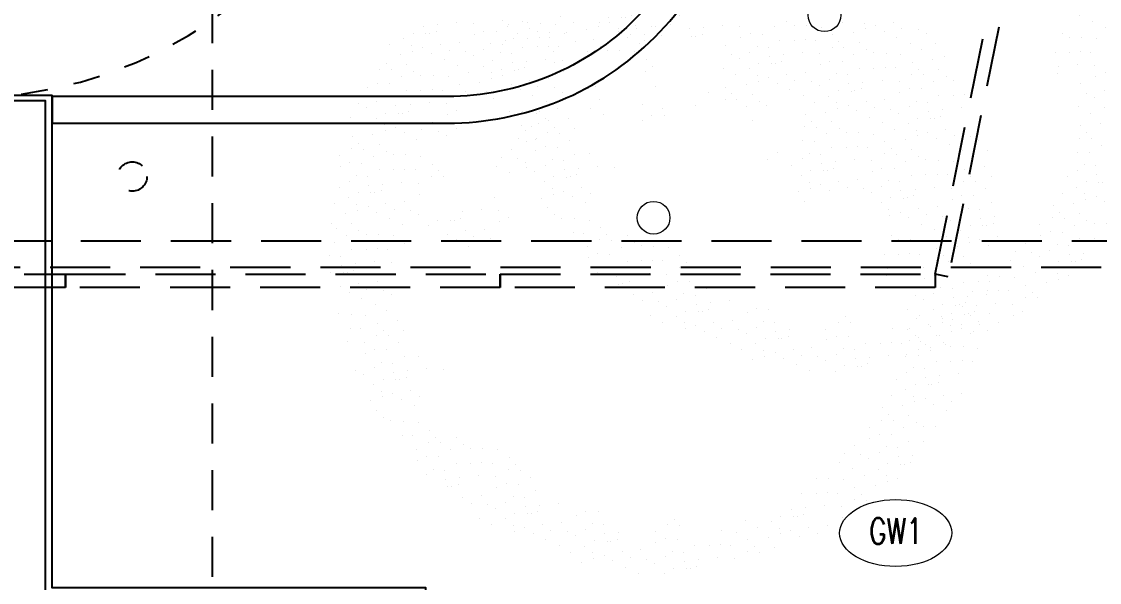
# Model space of a CAD drawing. Header units: metres. Extents: x 42 to 199, y -121 to 268.
# Drawn here: x 86.861 to 90.9, y -54.277 to -52.176 of the extents above; entities that cross this region are included whole.
import ezdxf
from ezdxf.enums import TextEntityAlignment as Align

# ---------------------------------------------------------------- set-up
doc = ezdxf.new("R2010")
doc.units = ezdxf.units.M
doc.header["$LTSCALE"] = 0.3
doc.linetypes.add('HIDDEN', pattern=[0.375, 0.25, -0.125])
doc.layers.get('0').update_dxf_attribs({"color": 8})
for name, color, linetype, lineweight in [('A-DOOR TAGS', 8, 'Continuous', 9), ('A-LANDSCAPE', 8, 'Continuous', 5), ('DA HOUSE ARCH LAYOUT', 8, 'Continuous', 9)]:
    doc.layers.add(name, color=color, linetype=linetype, lineweight=lineweight)
for name, color, linetype in [('A-ELEVATION 3', 8, 'Continuous'), ('A-Hidden-Above', 8, 'HIDDEN'), ('A-Wall-Full', 8, 'Continuous'), ('A-Wall-Plst', 8, 'Continuous')]:
    doc.layers.add(name, color=color, linetype=linetype)
doc.styles.add('RomanS-Narrow', font='romans.shx', dxfattribs={"width": 0.75})

# ---------------------------------------------------------------- blocks, each defined once
blk = doc.blocks.new('FK_R_BLR_FINAL FLOOR PLANS_24.09.2020$0$Door Legend-flat-46')
at = {"color": 8, "linetype": 'ByBlock'}
blk.add_ellipse((-0.0021, 0.106), major_axis=(0.21, 0.0004), ratio=0.597277, start_param=-3.141592653589793, end_param=3.141592653589793, dxfattribs=at)
blk = doc.blocks.new('MUSTER_0')
at = {"color": 8, "linetype": 'Continuous', "transparency": 33554585}
for p, q in [((5.2638, -0.6818), (5.2638, -0.6818)), ((5.4788, -0.6798), (5.4788, -0.6798)), ((5.5648, -0.6858), (5.5648, -0.6858)), ((5.7638, -0.6818), (5.7638, -0.6818)), ((4.9993, -0.7658), (4.9993, -0.7658)), ((5.0813, -0.7438), (5.0813, -0.7438)), ((5.1598, -0.7358), (5.1598, -0.7358)), ((5.3288, -0.7253), (5.3288, -0.7253)), ((5.3903, -0.7353), (5.3903, -0.7353)), ((5.4993, -0.7658), (5.4993, -0.7658)), ((5.5813, -0.7438), (5.5813, -0.7438)), ((5.6598, -0.7358), (5.6598, -0.7358)), ((5.8288, -0.7253), (5.8288, -0.7253)), ((5.8903, -0.7353), (5.8903, -0.7353)), ((5.9993, -0.7658), (5.9993, -0.7658)), ((4.8113, -0.7838), (4.8113, -0.7838)), ((4.8793, -0.8188), (4.8793, -0.8188)), ((5.1068, -0.8063), (5.1068, -0.8063)), ((5.3113, -0.7838), (5.3113, -0.7838)), ((5.3793, -0.8188), (5.3793, -0.8188)), ((5.6068, -0.8063), (5.6068, -0.8063)), ((5.8113, -0.7838), (5.8113, -0.7838)), ((5.8793, -0.8188), (5.8793, -0.8188)), ((6.1068, -0.8063), (6.1068, -0.8063)), ((4.6353, -0.8868), (4.6353, -0.8868)), ((4.7078, -0.8393), (4.7078, -0.8393)), ((4.7478, -0.8353), (4.7478, -0.8353)), ((4.7723, -0.8678), (4.7723, -0.8678)), ((4.7803, -0.8888), (4.7803, -0.8888)), ((4.8643, -0.8778), (4.8643, -0.8778)), ((5.0158, -0.8833), (5.0158, -0.8833)), ((5.0218, -0.8358), (5.0218, -0.8358)), ((5.1353, -0.8868), (5.1353, -0.8868)), ((5.2078, -0.8393), (5.2078, -0.8393)), ((5.2478, -0.8353), (5.2478, -0.8353)), ((5.2723, -0.8678), (5.2723, -0.8678)), ((5.2803, -0.8888), (5.2803, -0.8888)), ((5.3643, -0.8778), (5.3643, -0.8778)), ((5.5158, -0.8833), (5.5158, -0.8833)), ((5.5218, -0.8358), (5.5218, -0.8358)), ((5.6353, -0.8868), (5.6353, -0.8868)), ((5.7078, -0.8393), (5.7078, -0.8393)), ((5.7478, -0.8353), (5.7478, -0.8353)), ((5.7723, -0.8678), (5.7723, -0.8678)), ((5.7803, -0.8888), (5.7803, -0.8888)), ((5.8643, -0.8778), (5.8643, -0.8778)), ((6.0158, -0.8833), (6.0158, -0.8833)), ((6.0218, -0.8358), (6.0218, -0.8358)), ((6.1353, -0.8868), (6.1353, -0.8868)), ((6.2078, -0.8393), (6.2078, -0.8393)), ((6.2478, -0.8353), (6.2478, -0.8353)), ((6.2723, -0.8678), (6.2723, -0.8678)), ((6.2803, -0.8888), (6.2803, -0.8888)), ((6.3643, -0.8778), (6.3643, -0.8778)), ((4.4903, -0.9373), (4.4903, -0.9373)), ((4.5683, -0.9448), (4.5683, -0.9448)), ((4.6948, -0.9388), (4.6948, -0.9388)), ((4.7433, -0.9168), (4.7433, -0.9168)), ((4.8728, -0.9468), (4.8728, -0.9468)), ((4.9033, -0.9303), (4.9033, -0.9303)), ((4.9903, -0.9373), (4.9903, -0.9373)), ((5.0683, -0.9448), (5.0683, -0.9448)), ((5.1948, -0.9388), (5.1948, -0.9388)), ((5.2433, -0.9168), (5.2433, -0.9168)), ((5.3728, -0.9468), (5.3728, -0.9468)), ((5.4033, -0.9303), (5.4033, -0.9303)), ((5.4903, -0.9373), (5.4903, -0.9373)), ((5.5683, -0.9448), (5.5683, -0.9448)), ((5.6948, -0.9388), (5.6948, -0.9388)), ((5.7433, -0.9168), (5.7433, -0.9168)), ((5.8728, -0.9468), (5.8728, -0.9468)), ((5.9033, -0.9303), (5.9033, -0.9303)), ((5.9903, -0.9373), (5.9903, -0.9373)), ((6.0683, -0.9448), (6.0683, -0.9448)), ((6.1948, -0.9388), (6.1948, -0.9388)), ((6.2433, -0.9168), (6.2433, -0.9168)), ((6.3728, -0.9468), (6.3728, -0.9468)), ((6.4033, -0.9303), (6.4033, -0.9303)), ((4.3508, -1.0043), (4.3508, -1.0043)), ((4.4473, -0.9908), (4.4473, -0.9908)), ((4.5493, -1.0133), (4.5493, -1.0133)), ((4.6318, -0.9968), (4.6318, -0.9968)), ((4.7103, -1.0038), (4.7103, -1.0038)), ((4.8033, -0.9608), (4.8033, -0.9608)), ((4.8508, -1.0043), (4.8508, -1.0043)), ((4.9473, -0.9908), (4.9473, -0.9908)), ((5.0493, -1.0133), (5.0493, -1.0133)), ((5.1318, -0.9968), (5.1318, -0.9968)), ((5.2103, -1.0038), (5.2103, -1.0038)), ((5.3033, -0.9608), (5.3033, -0.9608)), ((5.3508, -1.0043), (5.3508, -1.0043)), ((5.4473, -0.9908), (5.4473, -0.9908)), ((5.5493, -1.0133), (5.5493, -1.0133)), ((5.6318, -0.9968), (5.6318, -0.9968)), ((5.7103, -1.0038), (5.7103, -1.0038)), ((5.8033, -0.9608), (5.8033, -0.9608)), ((5.8508, -1.0043), (5.8508, -1.0043)), ((5.9473, -0.9908), (5.9473, -0.9908)), ((6.0493, -1.0133), (6.0493, -1.0133)), ((6.1318, -0.9968), (6.1318, -0.9968)), ((6.2103, -1.0038), (6.2103, -1.0038)), ((6.3033, -0.9608), (6.3033, -0.9608)), ((6.3508, -1.0043), (6.3508, -1.0043)), ((6.4473, -0.9908), (6.4473, -0.9908)), ((6.5493, -1.0133), (6.5493, -1.0133)), ((4.3118, -1.0783), (4.3118, -1.0783)), ((4.4118, -1.0718), (4.4118, -1.0718)), ((4.5268, -1.0523), (4.5268, -1.0523)), ((4.5693, -1.0808), (4.5693, -1.0808)), ((4.6528, -1.0668), (4.6528, -1.0668)), ((4.7563, -1.0328), (4.7563, -1.0328)), ((4.8118, -1.0783), (4.8118, -1.0783)), ((4.9118, -1.0718), (4.9118, -1.0718)), ((5.0268, -1.0523), (5.0268, -1.0523)), ((5.0693, -1.0808), (5.0693, -1.0808)), ((5.1528, -1.0668), (5.1528, -1.0668)), ((5.2563, -1.0328), (5.2563, -1.0328)), ((5.3118, -1.0783), (5.3118, -1.0783)), ((5.4118, -1.0718), (5.4118, -1.0718)), ((5.5268, -1.0523), (5.5268, -1.0523)), ((5.5693, -1.0808), (5.5693, -1.0808)), ((5.6528, -1.0668), (5.6528, -1.0668)), ((5.7563, -1.0328), (5.7563, -1.0328)), ((5.8118, -1.0783), (5.8118, -1.0783)), ((5.9118, -1.0718), (5.9118, -1.0718)), ((6.0268, -1.0523), (6.0268, -1.0523)), ((6.0693, -1.0808), (6.0693, -1.0808)), ((6.1528, -1.0668), (6.1528, -1.0668)), ((6.2563, -1.0328), (6.2563, -1.0328)), ((6.3118, -1.0783), (6.3118, -1.0783)), ((6.4118, -1.0718), (6.4118, -1.0718)), ((6.5268, -1.0523), (6.5268, -1.0523)), ((6.5693, -1.0808), (6.5693, -1.0808)), ((6.6528, -1.0668), (6.6528, -1.0668)), ((4.3043, -1.1313), (4.3043, -1.1313)), ((4.3973, -1.1493), (4.3973, -1.1493)), ((4.4998, -1.1013), (4.4998, -1.1013)), ((4.6328, -1.1383), (4.6328, -1.1383)), ((4.6923, -1.1123), (4.6923, -1.1123)), ((4.8043, -1.1313), (4.8043, -1.1313)), ((4.8973, -1.1493), (4.8973, -1.1493)), ((4.9998, -1.1013), (4.9998, -1.1013)), ((5.1328, -1.1383), (5.1328, -1.1383)), ((5.1923, -1.1123), (5.1923, -1.1123)), ((5.3043, -1.1313), (5.3043, -1.1313)), ((5.3973, -1.1493), (5.3973, -1.1493)), ((5.4998, -1.1013), (5.4998, -1.1013)), ((5.9998, -1.1013), (5.9998, -1.1013)), ((6.1328, -1.1383), (6.1328, -1.1383)), ((6.1923, -1.1123), (6.1923, -1.1123)), ((6.3043, -1.1313), (6.3043, -1.1313)), ((6.3973, -1.1493), (6.3973, -1.1493)), ((6.4998, -1.1013), (6.4998, -1.1013)), ((6.6328, -1.1383), (6.6328, -1.1383)), ((6.6923, -1.1123), (6.6923, -1.1123)), ((4.2638, -1.1818), (4.2638, -1.1818)), ((4.4788, -1.1798), (4.4788, -1.1798)), ((4.5648, -1.1858), (4.5648, -1.1858)), ((4.7638, -1.1818), (4.7638, -1.1818)), ((4.9788, -1.1798), (4.9788, -1.1798)), ((5.0648, -1.1858), (5.0648, -1.1858)), ((5.2638, -1.1818), (5.2638, -1.1818)), ((6.2638, -1.1818), (6.2638, -1.1818)), ((6.4788, -1.1798), (6.4788, -1.1798)), ((6.5648, -1.1858), (6.5648, -1.1858)), ((6.7638, -1.1818), (6.7638, -1.1818)), ((4.0813, -1.2438), (4.0813, -1.2438)), ((4.1598, -1.2358), (4.1598, -1.2358)), ((4.3288, -1.2253), (4.3288, -1.2253)), ((4.3903, -1.2353), (4.3903, -1.2353)), ((4.4993, -1.2658), (4.4993, -1.2658)), ((4.5813, -1.2438), (4.5813, -1.2438)), ((4.6598, -1.2358), (4.6598, -1.2358)), ((4.8288, -1.2253), (4.8288, -1.2253)), ((4.8903, -1.2353), (4.8903, -1.2353)), ((4.9993, -1.2658), (4.9993, -1.2658)), ((5.0813, -1.2438), (5.0813, -1.2438)), ((5.1598, -1.2358), (5.1598, -1.2358)), ((6.3288, -1.2253), (6.3288, -1.2253)), ((6.3903, -1.2353), (6.3903, -1.2353)), ((6.4993, -1.2658), (6.4993, -1.2658)), ((6.5813, -1.2438), (6.5813, -1.2438)), ((6.6598, -1.2358), (6.6598, -1.2358)), ((6.8288, -1.2253), (6.8288, -1.2253)), ((4.0218, -1.3358), (4.0218, -1.3358)), ((4.1068, -1.3063), (4.1068, -1.3063)), ((4.2078, -1.3393), (4.2078, -1.3393)), ((4.2478, -1.3353), (4.2478, -1.3353)), ((4.3113, -1.2838), (4.3113, -1.2838)), ((4.3793, -1.3188), (4.3793, -1.3188)), ((4.5218, -1.3358), (4.5218, -1.3358)), ((4.6068, -1.3063), (4.6068, -1.3063)), ((4.7078, -1.3393), (4.7078, -1.3393)), ((4.7478, -1.3353), (4.7478, -1.3353)), ((4.8113, -1.2838), (4.8113, -1.2838)), ((4.8793, -1.3188), (4.8793, -1.3188)), ((5.0218, -1.3358), (5.0218, -1.3358)), ((5.1068, -1.3063), (5.1068, -1.3063)), ((5.2078, -1.3393), (5.2078, -1.3393)), ((5.2478, -1.3353), (5.2478, -1.3353)), ((6.5218, -1.3358), (6.5218, -1.3358)), ((6.6068, -1.3063), (6.6068, -1.3063)), ((6.7078, -1.3393), (6.7078, -1.3393)), ((6.7478, -1.3353), (6.7478, -1.3353)), ((6.8113, -1.2838), (6.8113, -1.2838)), ((6.8793, -1.3188), (6.8793, -1.3188)), ((4.0158, -1.3833), (4.0158, -1.3833)), ((4.1353, -1.3868), (4.1353, -1.3868)), ((4.2723, -1.3678), (4.2723, -1.3678)), ((4.2803, -1.3888), (4.2803, -1.3888)), ((4.3643, -1.3778), (4.3643, -1.3778)), ((4.5158, -1.3833), (4.5158, -1.3833)), ((4.6353, -1.3868), (4.6353, -1.3868)), ((4.7723, -1.3678), (4.7723, -1.3678)), ((4.7803, -1.3888), (4.7803, -1.3888)), ((4.8643, -1.3778), (4.8643, -1.3778)), ((5.0158, -1.3833), (5.0158, -1.3833)), ((5.1353, -1.3868), (5.1353, -1.3868)), ((6.6353, -1.3868), (6.6353, -1.3868)), ((6.7723, -1.3678), (6.7723, -1.3678)), ((6.7803, -1.3888), (6.7803, -1.3888)), ((6.8643, -1.3778), (6.8643, -1.3778)), ((3.9033, -1.4303), (3.9033, -1.4303)), ((3.9903, -1.4373), (3.9903, -1.4373)), ((4.0683, -1.4448), (4.0683, -1.4448)), ((4.1948, -1.4388), (4.1948, -1.4388)), ((4.2433, -1.4168), (4.2433, -1.4168)), ((4.3033, -1.4608), (4.3033, -1.4608)), ((4.3728, -1.4468), (4.3728, -1.4468)), ((4.4033, -1.4303), (4.4033, -1.4303)), ((4.4903, -1.4373), (4.4903, -1.4373)), ((4.5683, -1.4448), (4.5683, -1.4448)), ((4.6948, -1.4388), (4.6948, -1.4388)), ((4.7433, -1.4168), (4.7433, -1.4168)), ((4.8033, -1.4608), (4.8033, -1.4608)), ((4.8728, -1.4468), (4.8728, -1.4468)), ((4.9033, -1.4303), (4.9033, -1.4303)), ((6.7433, -1.4168), (6.7433, -1.4168)), ((6.8033, -1.4608), (6.8033, -1.4608)), ((6.8728, -1.4468), (6.8728, -1.4468)), ((6.9033, -1.4303), (6.9033, -1.4303)), ((6.9903, -1.4373), (6.9903, -1.4373)), ((3.8508, -1.5043), (3.8508, -1.5043)), ((3.9473, -1.4908), (3.9473, -1.4908)), ((4.0493, -1.5133), (4.0493, -1.5133)), ((4.1318, -1.4968), (4.1318, -1.4968)), ((4.2103, -1.5038), (4.2103, -1.5038)), ((4.2563, -1.5328), (4.2563, -1.5328)), ((4.3508, -1.5043), (4.3508, -1.5043)), ((4.4473, -1.4908), (4.4473, -1.4908)), ((4.5493, -1.5133), (4.5493, -1.5133)), ((4.6318, -1.4968), (4.6318, -1.4968)), ((4.7103, -1.5038), (4.7103, -1.5038)), ((4.7563, -1.5328), (4.7563, -1.5328)), ((4.8508, -1.5043), (4.8508, -1.5043)), ((6.8508, -1.5043), (6.8508, -1.5043)), ((6.9473, -1.4908), (6.9473, -1.4908)), ((7.0493, -1.5133), (7.0493, -1.5133)), ((3.8118, -1.5783), (3.8118, -1.5783)), ((3.9118, -1.5718), (3.9118, -1.5718)), ((4.0268, -1.5523), (4.0268, -1.5523)), ((4.0693, -1.5808), (4.0693, -1.5808)), ((4.1528, -1.5668), (4.1528, -1.5668)), ((4.3118, -1.5783), (4.3118, -1.5783)), ((4.4118, -1.5718), (4.4118, -1.5718)), ((4.5268, -1.5523), (4.5268, -1.5523)), ((4.5693, -1.5808), (4.5693, -1.5808)), ((4.6528, -1.5668), (4.6528, -1.5668)), ((4.8118, -1.5783), (4.8118, -1.5783)), ((6.9118, -1.5718), (6.9118, -1.5718)), ((7.0268, -1.5523), (7.0268, -1.5523)), ((7.0693, -1.5808), (7.0693, -1.5808)), ((3.8043, -1.6313), (3.8043, -1.6313)), ((3.8973, -1.6493), (3.8973, -1.6493)), ((3.9998, -1.6013), (3.9998, -1.6013)), ((4.1328, -1.6383), (4.1328, -1.6383)), ((4.1923, -1.6123), (4.1923, -1.6123)), ((4.3043, -1.6313), (4.3043, -1.6313)), ((4.3973, -1.6493), (4.3973, -1.6493)), ((4.4998, -1.6013), (4.4998, -1.6013)), ((4.6328, -1.6383), (4.6328, -1.6383)), ((4.6923, -1.6123), (4.6923, -1.6123)), ((4.8043, -1.6313), (4.8043, -1.6313)), ((6.8973, -1.6493), (6.8973, -1.6493)), ((6.9998, -1.6013), (6.9998, -1.6013)), ((7.1328, -1.6383), (7.1328, -1.6383)), ((3.8288, -1.7253), (3.8288, -1.7253)), ((3.9788, -1.6798), (3.9788, -1.6798)), ((4.0648, -1.6858), (4.0648, -1.6858)), ((4.2638, -1.6818), (4.2638, -1.6818)), ((4.3288, -1.7253), (4.3288, -1.7253)), ((4.4788, -1.6798), (4.4788, -1.6798)), ((4.5648, -1.6858), (4.5648, -1.6858)), ((4.7638, -1.6818), (4.7638, -1.6818)), ((4.8288, -1.7253), (4.8288, -1.7253)), ((6.9788, -1.6798), (6.9788, -1.6798)), ((7.0648, -1.6858), (7.0648, -1.6858)), ((3.8113, -1.7838), (3.8113, -1.7838)), ((3.8903, -1.7353), (3.8903, -1.7353)), ((3.9993, -1.7658), (3.9993, -1.7658)), ((4.0813, -1.7438), (4.0813, -1.7438)), ((4.1598, -1.7358), (4.1598, -1.7358)), ((4.3113, -1.7838), (4.3113, -1.7838)), ((4.3903, -1.7353), (4.3903, -1.7353)), ((4.4993, -1.7658), (4.4993, -1.7658)), ((4.5813, -1.7438), (4.5813, -1.7438)), ((4.6598, -1.7358), (4.6598, -1.7358)), ((4.8113, -1.7838), (4.8113, -1.7838)), ((6.9993, -1.7658), (6.9993, -1.7658)), ((7.0813, -1.7438), (7.0813, -1.7438)), ((7.1598, -1.7358), (7.1598, -1.7358)), ((3.8793, -1.8188), (3.8793, -1.8188)), ((4.0218, -1.8358), (4.0218, -1.8358)), ((4.1068, -1.8063), (4.1068, -1.8063)), ((4.2078, -1.8393), (4.2078, -1.8393)), ((4.2478, -1.8353), (4.2478, -1.8353)), ((4.3793, -1.8188), (4.3793, -1.8188)), ((4.5218, -1.8358), (4.5218, -1.8358)), ((4.6068, -1.8063), (4.6068, -1.8063)), ((4.7078, -1.8393), (4.7078, -1.8393)), ((4.7478, -1.8353), (4.7478, -1.8353)), ((4.8793, -1.8188), (4.8793, -1.8188)), ((7.1068, -1.8063), (7.1068, -1.8063)), ((7.2078, -1.8393), (7.2078, -1.8393)), ((7.2478, -1.8353), (7.2478, -1.8353)), ((3.8643, -1.8778), (3.8643, -1.8778)), ((4.0158, -1.8833), (4.0158, -1.8833)), ((4.1353, -1.8868), (4.1353, -1.8868)), ((4.2433, -1.9168), (4.2433, -1.9168)), ((4.2723, -1.8678), (4.2723, -1.8678)), ((4.2803, -1.8888), (4.2803, -1.8888)), ((4.3643, -1.8778), (4.3643, -1.8778)), ((4.5158, -1.8833), (4.5158, -1.8833)), ((4.6353, -1.8868), (4.6353, -1.8868)), ((4.7433, -1.9168), (4.7433, -1.9168)), ((4.7723, -1.8678), (4.7723, -1.8678)), ((4.7803, -1.8888), (4.7803, -1.8888)), ((4.8643, -1.8778), (4.8643, -1.8778)), ((7.1353, -1.8868), (7.1353, -1.8868)), ((7.2433, -1.9168), (7.2433, -1.9168)), ((7.2723, -1.8678), (7.2723, -1.8678)), ((7.2803, -1.8888), (7.2803, -1.8888)), ((3.8728, -1.9468), (3.8728, -1.9468)), ((3.9033, -1.9303), (3.9033, -1.9303)), ((3.9903, -1.9373), (3.9903, -1.9373)), ((4.0683, -1.9448), (4.0683, -1.9448)), ((4.1948, -1.9388), (4.1948, -1.9388)), ((4.3033, -1.9608), (4.3033, -1.9608)), ((4.3728, -1.9468), (4.3728, -1.9468)), ((4.4033, -1.9303), (4.4033, -1.9303)), ((4.4903, -1.9373), (4.4903, -1.9373)), ((4.5683, -1.9448), (4.5683, -1.9448)), ((4.6948, -1.9388), (4.6948, -1.9388)), ((4.8033, -1.9608), (4.8033, -1.9608)), ((4.8728, -1.9468), (4.8728, -1.9468)), ((4.9033, -1.9303), (4.9033, -1.9303)), ((4.9903, -1.9373), (4.9903, -1.9373)), ((7.1948, -1.9388), (7.1948, -1.9388)), ((7.3033, -1.9608), (7.3033, -1.9608)), ((3.9473, -1.9908), (3.9473, -1.9908)), ((4.0493, -2.0133), (4.0493, -2.0133)), ((4.1318, -1.9968), (4.1318, -1.9968)), ((4.2103, -2.0038), (4.2103, -2.0038)), ((4.2563, -2.0328), (4.2563, -2.0328)), ((4.3508, -2.0043), (4.3508, -2.0043)), ((4.4473, -1.9908), (4.4473, -1.9908)), ((4.5493, -2.0133), (4.5493, -2.0133)), ((4.6318, -1.9968), (4.6318, -1.9968)), ((4.7103, -2.0038), (4.7103, -2.0038)), ((4.7563, -2.0328), (4.7563, -2.0328)), ((4.8508, -2.0043), (4.8508, -2.0043)), ((4.9473, -1.9908), (4.9473, -1.9908)), ((7.0493, -2.0133), (7.0493, -2.0133)), ((7.1318, -1.9968), (7.1318, -1.9968)), ((7.2103, -2.0038), (7.2103, -2.0038)), ((7.2563, -2.0328), (7.2563, -2.0328)), ((7.3508, -2.0043), (7.3508, -2.0043)), ((3.9118, -2.0718), (3.9118, -2.0718)), ((3.9998, -2.1013), (3.9998, -2.1013)), ((4.0268, -2.0523), (4.0268, -2.0523)), ((4.0693, -2.0808), (4.0693, -2.0808)), ((4.1528, -2.0668), (4.1528, -2.0668)), ((4.1923, -2.1123), (4.1923, -2.1123)), ((4.3118, -2.0783), (4.3118, -2.0783)), ((4.4118, -2.0718), (4.4118, -2.0718)), ((4.4998, -2.1013), (4.4998, -2.1013)), ((4.5268, -2.0523), (4.5268, -2.0523)), ((4.5693, -2.0808), (4.5693, -2.0808)), ((4.6528, -2.0668), (4.6528, -2.0668)), ((4.8118, -2.0783), (4.8118, -2.0783)), ((7.0268, -2.0523), (7.0268, -2.0523)), ((7.0693, -2.0808), (7.0693, -2.0808)), ((7.1528, -2.0668), (7.1528, -2.0668)), ((7.1923, -2.1123), (7.1923, -2.1123)), ((7.3118, -2.0783), (7.3118, -2.0783)), ((4.1328, -2.1383), (4.1328, -2.1383)), ((4.3043, -2.1313), (4.3043, -2.1313)), ((4.3973, -2.1493), (4.3973, -2.1493)), ((7.1328, -2.1383), (7.1328, -2.1383)), ((7.3043, -2.1313), (7.3043, -2.1313)), ((7.3973, -2.1493), (7.3973, -2.1493)), ((3.9788, -2.1798), (3.9788, -2.1798)), ((4.0648, -2.1858), (4.0648, -2.1858)), ((4.1598, -2.2358), (4.1598, -2.2358)), ((4.2638, -2.1818), (4.2638, -2.1818)), ((4.3288, -2.2253), (4.3288, -2.2253)), ((4.3903, -2.2353), (4.3903, -2.2353)), ((4.7638, -2.1818), (4.7638, -2.1818)), ((4.8288, -2.2253), (4.8288, -2.2253)), ((7.2638, -2.1818), (7.2638, -2.1818)), ((7.3288, -2.2253), (7.3288, -2.2253)), ((7.3903, -2.2353), (7.3903, -2.2353)), ((3.9993, -2.2658), (3.9993, -2.2658)), ((4.0813, -2.2438), (4.0813, -2.2438)), ((4.3113, -2.2838), (4.3113, -2.2838)), ((7.3113, -2.2838), (7.3113, -2.2838)), ((4.0218, -2.3358), (4.0218, -2.3358)), ((4.1068, -2.3063), (4.1068, -2.3063)), ((4.2078, -2.3393), (4.2078, -2.3393)), ((4.2478, -2.3353), (4.2478, -2.3353)), ((4.2723, -2.3678), (4.2723, -2.3678)), ((4.3793, -2.3188), (4.3793, -2.3188)), ((4.5218, -2.3358), (4.5218, -2.3358)), ((7.2078, -2.3393), (7.2078, -2.3393)), ((7.2478, -2.3353), (7.2478, -2.3353)), ((7.2723, -2.3678), (7.2723, -2.3678)), ((7.3793, -2.3188), (7.3793, -2.3188)), ((4.0158, -2.3833), (4.0158, -2.3833)), ((4.1353, -2.3868), (4.1353, -2.3868)), ((4.2433, -2.4168), (4.2433, -2.4168)), ((4.2803, -2.3888), (4.2803, -2.3888)), ((4.3643, -2.3778), (4.3643, -2.3778)), ((4.4033, -2.4303), (4.4033, -2.4303)), ((4.5158, -2.3833), (4.5158, -2.3833)), ((4.6353, -2.3868), (4.6353, -2.3868)), ((7.2433, -2.4168), (7.2433, -2.4168)), ((7.2803, -2.3888), (7.2803, -2.3888)), ((7.3643, -2.3778), (7.3643, -2.3778)), ((7.4033, -2.4303), (7.4033, -2.4303)), ((4.0683, -2.4448), (4.0683, -2.4448)), ((4.1318, -2.4968), (4.1318, -2.4968)), ((4.1948, -2.4388), (4.1948, -2.4388)), ((4.3033, -2.4608), (4.3033, -2.4608)), ((4.3728, -2.4468), (4.3728, -2.4468)), ((4.4473, -2.4908), (4.4473, -2.4908)), ((4.4903, -2.4373), (4.4903, -2.4373)), ((4.5683, -2.4448), (4.5683, -2.4448)), ((7.1318, -2.4968), (7.1318, -2.4968)), ((7.1948, -2.4388), (7.1948, -2.4388)), ((7.3033, -2.4608), (7.3033, -2.4608)), ((7.3728, -2.4468), (7.3728, -2.4468)), ((7.4473, -2.4908), (7.4473, -2.4908)), ((4.2103, -2.5038), (4.2103, -2.5038)), ((4.2563, -2.5328), (4.2563, -2.5328)), ((4.3508, -2.5043), (4.3508, -2.5043)), ((4.5268, -2.5523), (4.5268, -2.5523)), ((4.5493, -2.5133), (4.5493, -2.5133)), ((7.2103, -2.5038), (7.2103, -2.5038)), ((7.2563, -2.5328), (7.2563, -2.5328)), ((7.3508, -2.5043), (7.3508, -2.5043)), ((4.1528, -2.5668), (4.1528, -2.5668)), ((4.1923, -2.6123), (4.1923, -2.6123)), ((4.3118, -2.5783), (4.3118, -2.5783)), ((4.4118, -2.5718), (4.4118, -2.5718)), ((4.4998, -2.6013), (4.4998, -2.6013)), ((4.5693, -2.5808), (4.5693, -2.5808)), ((7.1528, -2.5668), (7.1528, -2.5668)), ((7.1923, -2.6123), (7.1923, -2.6123)), ((7.3118, -2.5783), (7.3118, -2.5783)), ((7.4118, -2.5718), (7.4118, -2.5718)), ((4.1328, -2.6383), (4.1328, -2.6383)), ((4.2638, -2.6818), (4.2638, -2.6818)), ((4.3043, -2.6313), (4.3043, -2.6313)), ((4.3973, -2.6493), (4.3973, -2.6493)), ((4.5648, -2.6858), (4.5648, -2.6858)), ((7.2638, -2.6818), (7.2638, -2.6818)), ((7.3043, -2.6313), (7.3043, -2.6313)), ((7.3973, -2.6493), (7.3973, -2.6493)), ((4.1598, -2.7358), (4.1598, -2.7358)), ((4.6598, -2.7358), (4.6598, -2.7358)), ((7.1598, -2.7358), (7.1598, -2.7358)), ((7.3288, -2.7253), (7.3288, -2.7253)), ((7.3903, -2.7353), (7.3903, -2.7353)), ((7.3113, -2.7838), (7.3113, -2.7838)), ((4.2078, -2.8393), (4.2078, -2.8393)), ((4.2478, -2.8353), (4.2478, -2.8353)), ((4.2723, -2.8678), (4.2723, -2.8678)), ((7.2078, -2.8393), (7.2078, -2.8393)), ((7.2478, -2.8353), (7.2478, -2.8353)), ((7.2723, -2.8678), (7.2723, -2.8678)), ((7.3643, -2.8778), (7.3643, -2.8778)), ((7.3793, -2.8188), (7.3793, -2.8188)), ((4.2433, -2.9168), (4.2433, -2.9168)), ((4.2803, -2.8888), (4.2803, -2.8888)), ((4.7433, -2.9168), (4.7433, -2.9168)), ((4.7803, -2.8888), (4.7803, -2.8888)), ((7.0683, -2.9448), (7.0683, -2.9448)), ((7.1353, -2.8868), (7.1353, -2.8868)), ((7.1948, -2.9388), (7.1948, -2.9388)), ((7.2433, -2.9168), (7.2433, -2.9168)), ((7.2803, -2.8888), (7.2803, -2.8888)), ((7.4033, -2.9303), (7.4033, -2.9303)), ((4.6318, -2.9968), (4.6318, -2.9968)), ((4.8033, -2.9608), (4.8033, -2.9608)), ((4.8508, -3.0043), (4.8508, -3.0043)), ((7.1318, -2.9968), (7.1318, -2.9968)), ((7.2103, -3.0038), (7.2103, -3.0038)), ((7.3033, -2.9608), (7.3033, -2.9608)), ((7.3508, -3.0043), (7.3508, -3.0043)), ((7.3728, -2.9468), (7.3728, -2.9468)), ((4.2563, -3.0328), (4.2563, -3.0328)), ((4.5268, -3.0523), (4.5268, -3.0523)), ((4.7563, -3.0328), (4.7563, -3.0328)), ((7.0268, -3.0523), (7.0268, -3.0523)), ((7.0493, -3.0133), (7.0493, -3.0133)), ((7.1528, -3.0668), (7.1528, -3.0668)), ((7.2563, -3.0328), (7.2563, -3.0328)), ((7.4118, -3.0718), (7.4118, -3.0718)), ((4.3043, -3.1313), (4.3043, -3.1313)), ((4.4998, -3.1013), (4.4998, -3.1013)), ((4.5693, -3.0808), (4.5693, -3.0808)), ((6.9998, -3.1013), (6.9998, -3.1013)), ((7.0693, -3.0808), (7.0693, -3.0808)), ((7.1923, -3.1123), (7.1923, -3.1123)), ((7.3043, -3.1313), (7.3043, -3.1313)), ((7.3118, -3.0783), (7.3118, -3.0783)), ((4.3973, -3.1493), (4.3973, -3.1493)), ((4.4788, -3.1798), (4.4788, -3.1798)), ((6.9788, -3.1798), (6.9788, -3.1798)), ((7.0648, -3.1858), (7.0648, -3.1858)), ((7.1328, -3.1383), (7.1328, -3.1383)), ((7.2638, -3.1818), (7.2638, -3.1818)), ((7.3973, -3.1493), (7.3973, -3.1493)), ((4.3288, -3.2253), (4.3288, -3.2253)), ((4.3903, -3.2353), (4.3903, -3.2353)), ((4.8903, -3.2353), (4.8903, -3.2353)), ((7.0813, -3.2438), (7.0813, -3.2438)), ((7.1598, -3.2358), (7.1598, -3.2358)), ((7.3288, -3.2253), (7.3288, -3.2253)), ((4.3793, -3.3188), (4.3793, -3.3188)), ((4.4993, -3.2658), (4.4993, -3.2658)), ((4.8113, -3.2838), (4.8113, -3.2838)), ((4.8793, -3.3188), (4.8793, -3.3188)), ((6.9993, -3.2658), (6.9993, -3.2658)), ((7.1068, -3.3063), (7.1068, -3.3063)), ((7.3113, -3.2838), (7.3113, -3.2838)), ((4.3643, -3.3778), (4.3643, -3.3778)), ((4.5158, -3.3833), (4.5158, -3.3833)), ((4.5218, -3.3358), (4.5218, -3.3358)), ((4.7478, -3.3353), (4.7478, -3.3353)), ((4.7723, -3.3678), (4.7723, -3.3678)), ((7.0158, -3.3833), (7.0158, -3.3833)), ((7.0218, -3.3358), (7.0218, -3.3358)), ((7.1353, -3.3868), (7.1353, -3.3868)), ((7.2078, -3.3393), (7.2078, -3.3393)), ((7.2478, -3.3353), (7.2478, -3.3353)), ((7.2723, -3.3678), (7.2723, -3.3678)), ((7.2803, -3.3888), (7.2803, -3.3888)), ((4.4033, -3.4303), (4.4033, -3.4303)), ((4.4903, -3.4373), (4.4903, -3.4373)), ((4.5683, -3.4448), (4.5683, -3.4448)), ((6.9903, -3.4373), (6.9903, -3.4373)), ((7.0683, -3.4448), (7.0683, -3.4448)), ((7.1948, -3.4388), (7.1948, -3.4388)), ((7.2433, -3.4168), (7.2433, -3.4168)), ((4.4473, -3.4908), (4.4473, -3.4908)), ((7.0493, -3.5133), (7.0493, -3.5133)), ((7.1318, -3.4968), (7.1318, -3.4968)), ((7.2103, -3.5038), (7.2103, -3.5038)), ((5.0268, -3.5523), (5.0268, -3.5523)), ((5.0693, -3.5808), (5.0693, -3.5808)), ((5.1528, -3.5668), (5.1528, -3.5668)), ((5.3118, -3.5783), (5.3118, -3.5783)), ((5.6528, -3.5668), (5.6528, -3.5668)), ((7.0268, -3.5523), (7.0268, -3.5523)), ((7.0693, -3.5808), (7.0693, -3.5808)), ((7.1528, -3.5668), (7.1528, -3.5668)), ((7.2563, -3.5328), (7.2563, -3.5328)), ((4.4998, -3.6013), (4.4998, -3.6013)), ((4.6328, -3.6383), (4.6328, -3.6383)), ((4.6923, -3.6123), (4.6923, -3.6123)), ((4.9998, -3.6013), (4.9998, -3.6013)), ((5.1328, -3.6383), (5.1328, -3.6383)), ((5.1923, -3.6123), (5.1923, -3.6123)), ((5.3043, -3.6313), (5.3043, -3.6313)), ((5.3973, -3.6493), (5.3973, -3.6493)), ((5.6328, -3.6383), (5.6328, -3.6383)), ((5.6923, -3.6123), (5.6923, -3.6123)), ((5.8043, -3.6313), (5.8043, -3.6313)), ((6.6328, -3.6383), (6.6328, -3.6383)), ((6.9998, -3.6013), (6.9998, -3.6013)), ((7.1328, -3.6383), (7.1328, -3.6383)), ((7.1923, -3.6123), (7.1923, -3.6123)), ((4.4788, -3.6798), (4.4788, -3.6798)), ((4.5648, -3.6858), (4.5648, -3.6858)), ((5.2638, -3.6818), (5.2638, -3.6818)), ((5.5648, -3.6858), (5.5648, -3.6858)), ((5.7638, -3.6818), (5.7638, -3.6818)), ((6.9788, -3.6798), (6.9788, -3.6798)), ((7.0648, -3.6858), (7.0648, -3.6858)), ((4.4993, -3.7658), (4.4993, -3.7658)), ((4.5813, -3.7438), (4.5813, -3.7438)), ((5.3288, -3.7253), (5.3288, -3.7253)), ((5.3903, -3.7353), (5.3903, -3.7353)), ((5.6598, -3.7358), (5.6598, -3.7358)), ((5.8288, -3.7253), (5.8288, -3.7253)), ((5.8903, -3.7353), (5.8903, -3.7353)), ((6.6598, -3.7358), (6.6598, -3.7358)), ((6.8288, -3.7253), (6.8288, -3.7253)), ((6.8903, -3.7353), (6.8903, -3.7353)), ((6.9993, -3.7658), (6.9993, -3.7658)), ((7.0813, -3.7438), (7.0813, -3.7438)), ((4.5218, -3.8358), (4.5218, -3.8358)), ((4.6068, -3.8063), (4.6068, -3.8063)), ((5.7078, -3.8393), (5.7078, -3.8393)), ((5.7478, -3.8353), (5.7478, -3.8353)), ((5.8113, -3.7838), (5.8113, -3.7838)), ((5.8793, -3.8188), (5.8793, -3.8188)), ((6.6068, -3.8063), (6.6068, -3.8063)), ((6.7078, -3.8393), (6.7078, -3.8393)), ((6.7478, -3.8353), (6.7478, -3.8353)), ((6.8113, -3.7838), (6.8113, -3.7838)), ((6.8793, -3.8188), (6.8793, -3.8188)), ((7.0218, -3.8358), (7.0218, -3.8358)), ((4.6353, -3.8868), (4.6353, -3.8868)), ((4.8643, -3.8778), (4.8643, -3.8778)), ((5.0158, -3.8833), (5.0158, -3.8833)), ((5.7723, -3.8678), (5.7723, -3.8678)), ((5.7803, -3.8888), (5.7803, -3.8888)), ((5.8643, -3.8778), (5.8643, -3.8778)), ((6.6353, -3.8868), (6.6353, -3.8868)), ((6.7723, -3.8678), (6.7723, -3.8678)), ((6.7803, -3.8888), (6.7803, -3.8888)), ((6.8643, -3.8778), (6.8643, -3.8778)), ((7.0158, -3.8833), (7.0158, -3.8833)), ((4.5683, -3.9448), (4.5683, -3.9448)), ((4.6948, -3.9388), (4.6948, -3.9388)), ((4.8033, -3.9608), (4.8033, -3.9608)), ((4.8728, -3.9468), (4.8728, -3.9468)), ((4.9033, -3.9303), (4.9033, -3.9303)), ((4.9903, -3.9373), (4.9903, -3.9373)), ((5.8033, -3.9608), (5.8033, -3.9608)), ((6.4903, -3.9373), (6.4903, -3.9373)), ((6.5683, -3.9448), (6.5683, -3.9448)), ((6.6948, -3.9388), (6.6948, -3.9388)), ((6.7433, -3.9168), (6.7433, -3.9168)), ((6.8033, -3.9608), (6.8033, -3.9608)), ((6.8728, -3.9468), (6.8728, -3.9468)), ((6.9033, -3.9303), (6.9033, -3.9303)), ((6.9903, -3.9373), (6.9903, -3.9373)), ((4.6318, -3.9968), (4.6318, -3.9968)), ((4.7103, -4.0038), (4.7103, -4.0038)), ((4.7563, -4.0328), (4.7563, -4.0328)), ((4.8508, -4.0043), (4.8508, -4.0043)), ((4.9473, -3.9908), (4.9473, -3.9908)), ((5.2563, -4.0328), (5.2563, -4.0328)), ((5.5493, -4.0133), (5.5493, -4.0133)), ((5.8508, -4.0043), (5.8508, -4.0043)), ((6.4473, -3.9908), (6.4473, -3.9908)), ((6.5493, -4.0133), (6.5493, -4.0133)), ((6.6318, -3.9968), (6.6318, -3.9968)), ((6.7103, -4.0038), (6.7103, -4.0038)), ((6.7563, -4.0328), (6.7563, -4.0328)), ((6.8508, -4.0043), (6.8508, -4.0043)), ((6.9473, -3.9908), (6.9473, -3.9908)), ((4.6528, -4.0668), (4.6528, -4.0668)), ((4.8118, -4.0783), (4.8118, -4.0783)), ((4.9118, -4.0718), (4.9118, -4.0718)), ((5.0268, -4.0523), (5.0268, -4.0523)), ((5.0693, -4.0808), (5.0693, -4.0808)), ((5.1528, -4.0668), (5.1528, -4.0668)), ((5.3118, -4.0783), (5.3118, -4.0783)), ((5.5268, -4.0523), (5.5268, -4.0523)), ((5.5693, -4.0808), (5.5693, -4.0808)), ((5.8118, -4.0783), (5.8118, -4.0783)), ((6.3118, -4.0783), (6.3118, -4.0783)), ((6.4118, -4.0718), (6.4118, -4.0718)), ((6.5268, -4.0523), (6.5268, -4.0523)), ((6.5693, -4.0808), (6.5693, -4.0808)), ((6.6528, -4.0668), (6.6528, -4.0668)), ((6.8118, -4.0783), (6.8118, -4.0783)), ((4.6328, -4.1383), (4.6328, -4.1383)), ((4.6923, -4.1123), (4.6923, -4.1123)), ((4.8043, -4.1313), (4.8043, -4.1313)), ((4.8973, -4.1493), (4.8973, -4.1493)), ((4.9998, -4.1013), (4.9998, -4.1013)), ((5.1328, -4.1383), (5.1328, -4.1383)), ((5.1923, -4.1123), (5.1923, -4.1123)), ((5.3043, -4.1313), (5.3043, -4.1313)), ((5.4998, -4.1013), (5.4998, -4.1013)), ((5.6328, -4.1383), (5.6328, -4.1383)), ((5.6923, -4.1123), (5.6923, -4.1123)), ((5.8043, -4.1313), (5.8043, -4.1313)), ((5.8973, -4.1493), (5.8973, -4.1493)), ((5.9998, -4.1013), (5.9998, -4.1013)), ((6.1328, -4.1383), (6.1328, -4.1383)), ((6.1923, -4.1123), (6.1923, -4.1123)), ((6.3043, -4.1313), (6.3043, -4.1313)), ((6.3973, -4.1493), (6.3973, -4.1493)), ((6.4998, -4.1013), (6.4998, -4.1013)), ((6.6328, -4.1383), (6.6328, -4.1383)), ((6.6923, -4.1123), (6.6923, -4.1123)), ((6.8043, -4.1313), (6.8043, -4.1313)), ((4.7638, -4.1818), (4.7638, -4.1818)), ((4.8288, -4.2253), (4.8288, -4.2253)), ((4.9788, -4.1798), (4.9788, -4.1798)), ((5.0648, -4.1858), (5.0648, -4.1858)), ((5.2638, -4.1818), (5.2638, -4.1818)), ((5.3288, -4.2253), (5.3288, -4.2253)), ((5.4788, -4.1798), (5.4788, -4.1798)), ((5.5648, -4.1858), (5.5648, -4.1858)), ((5.7638, -4.1818), (5.7638, -4.1818)), ((5.8288, -4.2253), (5.8288, -4.2253)), ((5.9788, -4.1798), (5.9788, -4.1798)), ((6.0648, -4.1858), (6.0648, -4.1858)), ((6.2638, -4.1818), (6.2638, -4.1818)), ((6.3288, -4.2253), (6.3288, -4.2253)), ((6.4788, -4.1798), (6.4788, -4.1798)), ((6.5648, -4.1858), (6.5648, -4.1858)), ((4.6598, -4.2358), (4.6598, -4.2358)), ((4.8113, -4.2838), (4.8113, -4.2838)), ((4.8903, -4.2353), (4.8903, -4.2353)), ((4.9993, -4.2658), (4.9993, -4.2658)), ((5.0813, -4.2438), (5.0813, -4.2438)), ((5.1598, -4.2358), (5.1598, -4.2358)), ((5.3113, -4.2838), (5.3113, -4.2838)), ((5.3903, -4.2353), (5.3903, -4.2353)), ((5.4993, -4.2658), (5.4993, -4.2658)), ((5.5813, -4.2438), (5.5813, -4.2438)), ((5.6598, -4.2358), (5.6598, -4.2358)), ((5.8113, -4.2838), (5.8113, -4.2838)), ((5.8903, -4.2353), (5.8903, -4.2353)), ((5.9993, -4.2658), (5.9993, -4.2658)), ((6.0813, -4.2438), (6.0813, -4.2438)), ((6.1598, -4.2358), (6.1598, -4.2358)), ((6.3113, -4.2838), (6.3113, -4.2838)), ((6.3903, -4.2353), (6.3903, -4.2353)), ((6.4993, -4.2658), (6.4993, -4.2658)), ((6.5813, -4.2438), (6.5813, -4.2438)), ((6.6598, -4.2358), (6.6598, -4.2358)), ((4.7078, -4.3393), (4.7078, -4.3393)), ((4.7478, -4.3353), (4.7478, -4.3353)), ((4.8793, -4.3188), (4.8793, -4.3188)), ((5.0218, -4.3358), (5.0218, -4.3358)), ((5.1068, -4.3063), (5.1068, -4.3063)), ((5.2078, -4.3393), (5.2078, -4.3393)), ((5.2478, -4.3353), (5.2478, -4.3353)), ((5.3793, -4.3188), (5.3793, -4.3188)), ((5.5218, -4.3358), (5.5218, -4.3358)), ((5.6068, -4.3063), (5.6068, -4.3063)), ((5.7078, -4.3393), (5.7078, -4.3393)), ((5.7478, -4.3353), (5.7478, -4.3353)), ((5.8793, -4.3188), (5.8793, -4.3188)), ((6.0218, -4.3358), (6.0218, -4.3358)), ((6.1068, -4.3063), (6.1068, -4.3063)), ((6.2078, -4.3393), (6.2078, -4.3393)), ((6.2478, -4.3353), (6.2478, -4.3353)), ((6.3793, -4.3188), (6.3793, -4.3188)), ((6.5218, -4.3358), (6.5218, -4.3358)), ((4.7433, -4.4168), (4.7433, -4.4168)), ((4.7723, -4.3678), (4.7723, -4.3678)), ((4.7803, -4.3888), (4.7803, -4.3888)), ((4.8643, -4.3778), (4.8643, -4.3778)), ((5.0158, -4.3833), (5.0158, -4.3833)), ((5.1353, -4.3868), (5.1353, -4.3868)), ((5.2433, -4.4168), (5.2433, -4.4168)), ((5.2723, -4.3678), (5.2723, -4.3678)), ((5.2803, -4.3888), (5.2803, -4.3888)), ((5.3643, -4.3778), (5.3643, -4.3778)), ((5.5158, -4.3833), (5.5158, -4.3833)), ((5.6353, -4.3868), (5.6353, -4.3868)), ((5.7433, -4.4168), (5.7433, -4.4168)), ((5.7723, -4.3678), (5.7723, -4.3678)), ((5.7803, -4.3888), (5.7803, -4.3888)), ((5.8643, -4.3778), (5.8643, -4.3778)), ((6.0158, -4.3833), (6.0158, -4.3833)), ((6.1353, -4.3868), (6.1353, -4.3868)), ((6.2433, -4.4168), (6.2433, -4.4168)), ((6.2723, -4.3678), (6.2723, -4.3678)), ((6.2803, -4.3888), (6.2803, -4.3888)), ((6.3643, -4.3778), (6.3643, -4.3778)), ((4.8033, -4.4608), (4.8033, -4.4608)), ((4.8728, -4.4468), (4.8728, -4.4468)), ((4.9033, -4.4303), (4.9033, -4.4303)), ((4.9903, -4.4373), (4.9903, -4.4373)), ((5.0683, -4.4448), (5.0683, -4.4448)), ((5.1948, -4.4388), (5.1948, -4.4388)), ((5.3033, -4.4608), (5.3033, -4.4608)), ((5.3728, -4.4468), (5.3728, -4.4468)), ((5.4033, -4.4303), (5.4033, -4.4303)), ((5.4903, -4.4373), (5.4903, -4.4373)), ((5.5683, -4.4448), (5.5683, -4.4448)), ((5.6948, -4.4388), (5.6948, -4.4388)), ((5.8033, -4.4608), (5.8033, -4.4608)), ((5.8728, -4.4468), (5.8728, -4.4468)), ((5.9033, -4.4303), (5.9033, -4.4303)), ((5.9903, -4.4373), (5.9903, -4.4373)), ((6.0683, -4.4448), (6.0683, -4.4448)), ((6.1948, -4.4388), (6.1948, -4.4388)), ((6.3033, -4.4608), (6.3033, -4.4608)), ((4.8508, -4.5043), (4.8508, -4.5043)), ((4.9473, -4.4908), (4.9473, -4.4908)), ((5.0493, -4.5133), (5.0493, -4.5133)), ((5.1318, -4.4968), (5.1318, -4.4968)), ((5.2103, -4.5038), (5.2103, -4.5038)), ((5.2563, -4.5328), (5.2563, -4.5328)), ((5.3508, -4.5043), (5.3508, -4.5043)), ((5.4473, -4.4908), (5.4473, -4.4908)), ((5.5493, -4.5133), (5.5493, -4.5133)), ((5.6318, -4.4968), (5.6318, -4.4968)), ((5.7103, -4.5038), (5.7103, -4.5038)), ((5.7563, -4.5328), (5.7563, -4.5328)), ((5.8508, -4.5043), (5.8508, -4.5043)), ((5.9473, -4.4908), (5.9473, -4.4908)), ((6.0493, -4.5133), (6.0493, -4.5133)), ((6.1318, -4.4968), (6.1318, -4.4968)), ((6.2103, -4.5038), (6.2103, -4.5038)), ((4.9118, -4.5718), (4.9118, -4.5718)), ((5.0268, -4.5523), (5.0268, -4.5523)), ((5.0693, -4.5808), (5.0693, -4.5808)), ((5.1528, -4.5668), (5.1528, -4.5668)), ((5.3118, -4.5783), (5.3118, -4.5783)), ((5.4118, -4.5718), (5.4118, -4.5718)), ((5.4998, -4.6013), (5.4998, -4.6013)), ((5.5268, -4.5523), (5.5268, -4.5523)), ((5.5693, -4.5808), (5.5693, -4.5808)), ((5.6528, -4.5668), (5.6528, -4.5668)), ((5.8118, -4.5783), (5.8118, -4.5783)), ((5.9118, -4.5718), (5.9118, -4.5718)), ((6.0268, -4.5523), (6.0268, -4.5523)), ((5.1923, -4.6123), (5.1923, -4.6123)), ((5.3043, -4.6313), (5.3043, -4.6313)), ((5.3973, -4.6493), (5.3973, -4.6493)), ((5.6328, -4.6383), (5.6328, -4.6383)), ((5.6923, -4.6123), (5.6923, -4.6123))]:
    blk.add_line(p, q, dxfattribs=at)
blk.add_circle((5.3733, -2.7532), 0.0972, dxfattribs=at)
blk = doc.blocks.new('SCREEN')
at = {"layer": 'A-Hidden-Above', "color": 8, "ltscale": 3}
for points in [[(190.6068, -151.361), (190.2835, -152.9581), (190.2345, -152.9481), (190.5578, -151.351)], [(209.756, -152.8231), (209.756, -152.9231), (185.446, -152.9231), (185.3461, -152.8231)], [(186.9755, -152.9981), (185.521, -152.9982), (185.471, -152.9482), (186.9755, -152.9481)], [(188.605, -152.9981), (186.9755, -152.9981), (186.9755, -152.9481), (188.605, -152.9481)], [(190.2345, -152.9981), (188.605, -152.9981), (188.605, -152.9481), (190.2345, -152.9481)]]:
    blk.add_lwpolyline(points, close=True, dxfattribs=at)
blk.add_lwpolyline([(209.756, -153.523), (209.756, -152.9231), (185.446, -152.9231), (185.446, -172.9831), (193.436, -172.9831), (193.436, -168.9831)], dxfattribs=at)
blk = doc.blocks.new('DA HOUSE ARCH LAYOUT')
at = {"layer": 'A-ELEVATION 3', "color": 8}
blk.add_lwpolyline([(9.38, 9.135), (9.3798, 7.53), (9.4798, 7.53), (9.4798, 9.2267), (-6.6029, 10.6202, 0.439941), (-7.6898, 9.6239), (-7.6898, 9.1712, -0.414214), (-8.6898, 8.1712), (-10.1698, 8.1712), (-10.1698, 8.0712), (-8.6898, 8.0712, 0.414214), (-7.5898, 9.1712), (-7.5898, 9.6239, -0.439941), (-6.6116, 10.5205)], format="xyb", close=True, dxfattribs=at)
at = {"layer": 'A-Hidden-Above', "color": 8, "ltscale": 2}
blk.add_lwpolyline([(-9.5698, 6.3712), (-9.5698, 8.7712), (-19.0384, 8.7712), (-19.1208, 8.1712)], dxfattribs=at)
at = {"layer": 'A-Hidden-Above', "color": 8}
blk.add_circle((-9.8698, 7.8712), 0.055, dxfattribs=at)
blk.add_arc((-10.5005, 9.7962), 1.6305, 277.605, 339.9198, dxfattribs=at)
at = {"layer": 'A-Wall-Full', "color": 8}
blk.add_lwpolyline([(-10.425, -3.745), (-10.625, -3.745), (-10.625, -3.975), (-4.285, -3.975), (-4.285, -3.745), (-10.195, -3.745), (-10.1949, 2.235), (-8.7949, 2.235), (-8.7949, 2.4662), (-10.1949, 2.4662), (-10.1949, 6.075), (-8.7949, 6.075), (-8.7949, 6.305), (-10.1948, 6.305), (-10.1948, 8.155), (-10.4247, 8.155)], close=True, dxfattribs=at)
at = {"layer": 'A-Wall-Plst', "color": 8}
blk.add_lwpolyline([(-10.65, -4), (-4.26, -4), (-4.26, -3.72), (-10.17, -3.72), (-10.1699, 2.21), (-8.7699, 2.21), (-8.7699, 2.4912), (-10.1699, 2.4912), (-10.1699, 6.05), (-8.7699, 6.05), (-8.7699, 6.33), (-10.1698, 6.33), (-10.1698, 8.175), (-10.4497, 8.175)], dxfattribs=at)
at = {"layer": 'A-DOOR TAGS', "color": 8}
ref = blk.add_blockref('FK_R_BLR_FINAL FLOOR PLANS_24.09.2020$0$Door Legend-flat-46', (-7.0077, 6.4298), dxfattribs=at)
ref.add_attrib('D1', 'GW1', dxfattribs={"layer": '0', "height": 0.096, "style": 'RomanS-Narrow', "width": 0.75}).set_placement((-7.0087, 6.5429, 0), align=Align.MIDDLE)
at = {"layer": 'A-Hidden-Above', "color": 8, "ltscale": 0.25}
blk.add_blockref('SCREEN', (-197.0961, 160.4531), dxfattribs=at)
at = {"layer": 'A-LANDSCAPE', "color": 8, "lineweight": 35, "transparency": 33554457, "xscale": 0.6306893141900022, "yscale": 0.6306893141900022, "zscale": 0.6306893141900022, "rotation": 251.0061319040827}
for p in [(-4.5315, 11.1145), (-5.1719, 10.3561)]:
    blk.add_blockref('MUSTER_0', p, dxfattribs=at)

msp = doc.modelspace()

# ---------------------------------------------------------------- block references
at = {"layer": 'DA HOUSE ARCH LAYOUT'}
msp.add_blockref('DA HOUSE ARCH LAYOUT', (97.1462, -60.628), dxfattribs=at)

doc.saveas('drawing.dxf')
